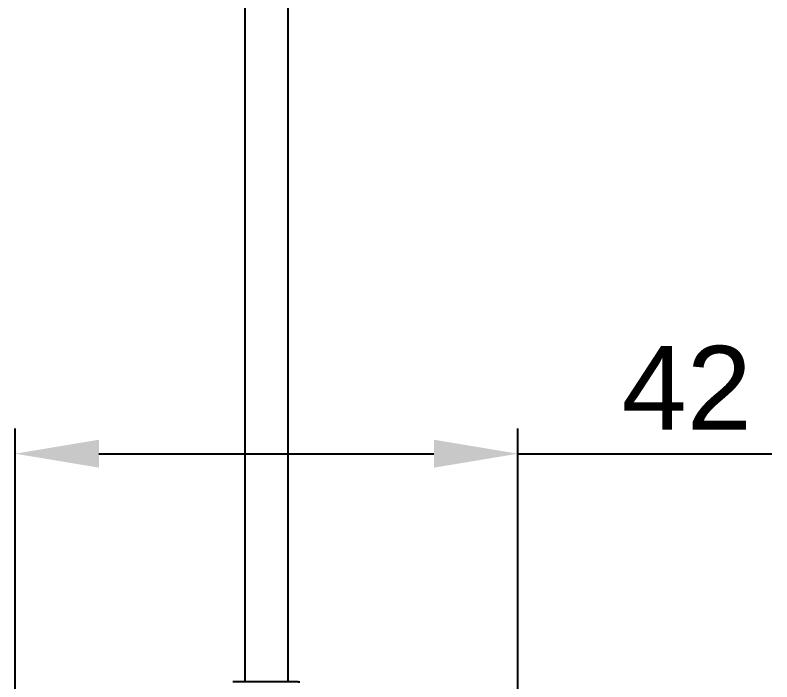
# Model space of a CAD drawing. Header units: millimetres. Extents: x 5401 to 6241, y 1473 to 2067.
# Drawn here: x 5970.4 to 6033.6, y 1741.7 to 1797.5 of the extents above; entities that cross this region are included whole.
import ezdxf

# ---------------------------------------------------------------- set-up
doc = ezdxf.new("R2010")
doc.units = ezdxf.units.MM
doc.layers.add('DIM', color=3, linetype='Continuous')
doc.styles.get("Standard").update_dxf_attribs({"font": 'arial.ttf'})
doc.dimstyles.new('사본 ISO-25', dxfattribs={"dimtxt": 7, "dimasz": 7, "dimexe": 2.1, "dimexo": 2.1, "dimgap": 2, "dimtad": 1, "dimtih": 1, "dimtoh": 1, "dimdec": 1, "dimdsep": 46, "dimtxsty": 'Standard', "dimcen": 0, "dimclrd": 3, "dimclre": 3, "dimclrt": 4, "dimazin": 2, "dimtp": 0.1, "dimtm": 0.1, "dimtfac": 0.714286, "dimtdec": 1, "dimtmove": 0, "dimatfit": 3, "dimfxl": 1, "dimarcsym": 0})

# ---------------------------------------------------------------- blocks, each defined once
blk = doc.blocks.new('*D155')
at = {"layer": 'DIM', "color": 3, "lineweight": -2, "transparency": 16777216}
for p, q in [((5970.4, 1740.913), (5970.4, 1762.913)), ((6012.4, 1740.913), (6012.4, 1762.913)), ((5977.4, 1760.813), (6005.4, 1760.813)), ((6012.4, 1760.813), (6033.637, 1760.813))]:
    blk.add_line(p, q, dxfattribs=at)
at = {"layer": 'DIM', "color": 3, "transparency": 16777216}
for points in [[(5977.4, 1761.98), (5977.4, 1759.646), (5970.4, 1760.813)], [(6005.4, 1761.98), (6005.4, 1759.646), (6012.4, 1760.813)]]:
    blk.add_solid(points, dxfattribs=at)
at = {"layer": 'DIM', "color": 4, "transparency": 16777216, "insert": (6026.519, 1766.327), "char_height": 7, "attachment_point": 5}
blk.add_mtext('42', dxfattribs=at)

msp = doc.modelspace()

# ---------------------------------------------------------------- linework, layer by layer
at = {"extrusion": (0, 0, -1)}
for p, q in [((5989.6, 1831.737), (5989.6, 1741.737)), ((5993.2, 1831.737), (5993.2, 1741.737)), ((5994.062, 1741.737), (5988.737, 1741.737))]:
    msp.add_line(p, q, dxfattribs=at)
for points, knots in [([(5988.737, 1741.737), (5988.701, 1741.737), (5988.672, 1741.736), (5988.624, 1741.734), (5988.609, 1741.733), (5988.601, 1741.733), (5988.6, 1741.733), (5988.6, 1741.733)], [-0.50331301, -0.50331301, -0.50331301, -0.50331301, -0.48746188, -0.48746188, -0.46934817, -0.46934817, -0.46364092, -0.46364092, -0.46364092, -0.46364092]), ([(5994.062, 1741.737), (5994.083, 1741.737), (5994.102, 1741.736), (5994.153, 1741.735), (5994.177, 1741.734), (5994.197, 1741.733), (5994.2, 1741.733), (5994.2, 1741.733)], [0.42236619, 0.42236619, 0.42236619, 0.42236619, 0.43214208, 0.43214208, 0.45279992, 0.45279992, 0.46364092, 0.46364092, 0.46364092, 0.46364092])]:
    msp.add_open_spline(points, degree=3, knots=knots)

# ---------------------------------------------------------------- dimensions: what is measured, and where the dimension line sits
at = {"layer": 'DIM'}
dim = msp.add_linear_dim(base=(6012.4, 1760.813), p1=(5970.4, 1738.813), p2=(6012.4, 1738.813), dimstyle='사본 ISO-25', dxfattribs=at)
dim.commit()
dim.dimension.update_dxf_attribs({"geometry": '*D155', "text_midpoint": (6026.519, 1760.813), "dimtype": 160})

doc.saveas('drawing.dxf')
